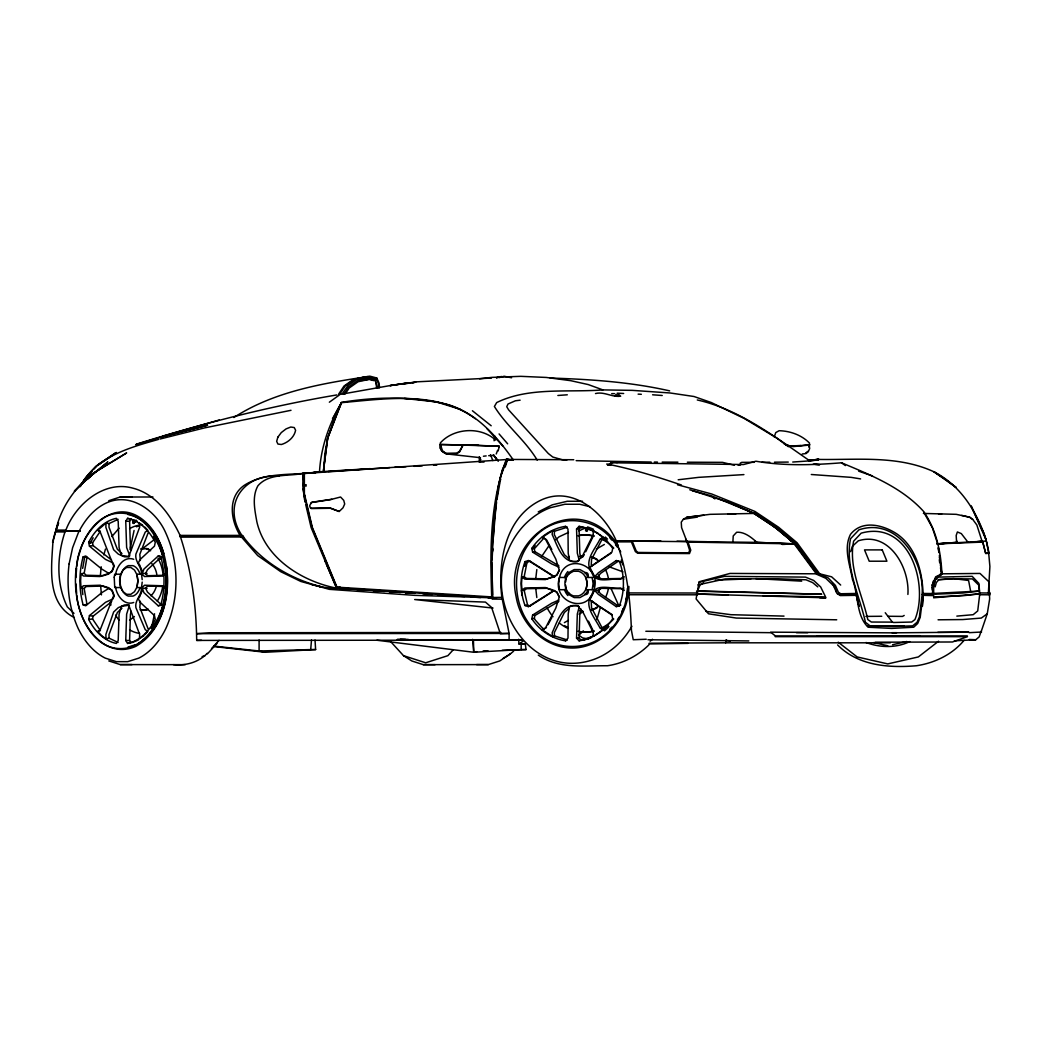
<?xml version="1.0" encoding="UTF-8"?>
<svg xmlns="http://www.w3.org/2000/svg" width="1042" height="1042" viewBox="0 0 1042 1042"><rect width="100%" height="100%" fill="white"/><g stroke="black" fill="none" stroke-linecap="round" stroke-linejoin="round"><path stroke-width="1.5" d="M624.197 576.695L621.748 578.453L601.508 578.844L597.561 577.229L600.544 573.413L618.44 561.091L620.811 562.081L616.239 560.557L598.382 572.8L594.63 576.773L589.759 567.135L611.914 552.143L612.722 548.392C605.115 536.93 592.781 528.398 579.052 526.353L576.552 529.036L577.32 553.211L579.261 560.322L577.841 561.391L572.657 561.391L569.466 560.322L568.203 553.211L567.981 529.036L565.48 526.353C551.752 528.398 539.417 536.93 531.811 548.392L532.618 552.143L551.674 563.917L558.968 567.135M376.917 640.244L473.745 652.266L521.143 649.57L521.195 643.24M118.111 519.307L109.084 523.579L108.98 527.174L117.342 549.225L121.953 553.576M479.724 462.062L479.841 458.115M593.914 635.907L582.947 639.814L581.045 639.97L579.078 638.134L579.808 613.959L580.876 608.906M138.443 639.944L132.542 642.458L130.94 642.536L129.599 640.504L130.432 614.181L131.331 611.407M594.63 590.384L598.382 594.37L616.239 606.613L620.811 605.076L618.44 606.079L600.544 593.758L597.743 590.462L594.63 590.384L593.562 592.156L589.759 600.036L611.914 615.027L612.722 618.779C605.115 630.241 592.781 638.772 579.052 640.804L576.552 638.134L577.32 613.959L579.261 606.835L577.841 605.767L572.657 605.767L569.466 606.835L568.203 613.959L567.981 638.134L565.48 640.804C551.752 638.772 539.417 630.241 531.811 618.779L532.618 615.027L551.674 603.24L558.968 600.036M140.188 595.803L138.312 598.876L140.201 602.328L154.476 615.614L155.271 619.43C149.644 630.462 140.188 640.882 127.58 643.435L125.743 640.504L126.629 614.181L129.403 605.181L121.588 606.301L120.729 608.632L119.088 614.181L118.202 640.504L116.352 643.435C103.744 640.882 94.301 630.462 88.661 619.43L89.456 615.614L105.516 602.328L113.018 598.876M565.48 526.353L567.33 527.2L554.461 531.251L554.318 534.546L564.347 554.67L568.932 558.642M809.087 447.226L809.217 444.66M809.191 444.882L809.66 448.555L808.305 451.707L805.974 453.583L802.236 453.973M496.487 598.004L492.293 597.808L491.629 562.107L493.283 526.405L496.552 502.557M109.084 523.579L106.063 522.98L105.854 527.252L113.643 549.759L118.306 554.11L124.441 556.806L128.687 556.806L139.641 527.252L139.446 522.98L142.741 525.285M491.707 560.557L494.598 516.819M610.912 464.003L611.029 461.762L617.411 462.505M492.202 557.444L492.684 548.118M493.074 540.329L496.787 496.865L498.831 483.735L502.257 469.929L506.868 459.952L509.772 460.108M554.461 531.251L552.39 530.639L552.182 534.546C557.34 545.148 561.99 563.865 577.45 561.547L582.895 555.125L593.276 534.546L593.067 530.639L598.355 533.478M593.067 636.519L593.276 632.624L582.895 612.045L577.45 605.61C561.99 603.292 557.34 622.022 552.182 632.624L552.39 636.519L554.461 635.907L567.33 639.97L565.48 640.804M108.837 573.986L103.223 575.705L86.239 575.249L84.181 573.308L81.016 573.686L80.612 580.876L81.016 588.079L84.181 588.456L86.239 586.503L103.223 586.06L108.837 587.779M988.376 593.041L989.9 566.535L988.65 552.807M52.921 541.931C51.436 568.007 46.46 603.24 74.138 617.489M75.962 577.568L76.587 568.059M142.194 582.1L141.53 587.558L136.919 587.558L137.87 580.876L137.049 574.884L134.509 570.078L130.823 567.46L126.668 567.46L122.982 570.078C118.528 576.408 118.528 585.357 122.982 591.687L126.668 594.305L130.823 594.305L134.509 591.687L137.049 586.88L137.948 580.876L136.919 574.207L141.53 574.207L142.194 579.652M932.069 589.928L932.264 586.985M553.549 576.005L554.761 576.695L547.154 578.844L526.614 578.453L524.178 576.695L521.977 577.008L521.508 583.585L521.977 590.163L524.178 590.462L526.614 588.704L547.154 588.326L552.95 589.928M623.676 587.532L623.481 590.163L620.563 588.014C611.797 589.472 595.451 582.452 591.882 594.604C583.129 605.767 595.242 618.114 600.049 628.105L603.162 629.863L608.202 625.474M84.181 573.308L86.981 557.327L83.126 556.884C78.853 572.475 78.853 589.29 83.126 604.881L85.718 605.78L101.829 592.651L108.967 588.3L112.132 590.254L114.281 595.803L113.435 597.861M627.974 586.711L627.388 594.526L624.809 605.155L620.745 615.184A65.438 57.935 -90 0 1 600.296 638.277C583.585 649.244 561.013 649.244 544.315 638.277A65.438 57.935 90 0 1 523.852 615.184C514.097 595.529 514.097 571.641 523.852 551.986A65.438 57.935 -90 0 1 544.315 528.88C561.013 517.926 583.585 517.926 600.296 528.88A65.438 57.935 90 0 1 620.745 551.986M594.122 586.946L594.122 580.212M446.627 453.96L442.433 450.652L440.362 444.361L440.466 448.255C442.915 455.25 451.173 454.572 457.086 453.583L459.756 451.707L463.039 445.038L478.643 445.338M524.178 576.695L526.692 563.996L527.565 562.081L529.935 561.091L552.351 575.353M214.144 646.144L259.093 650.99L310.685 649.57L311.506 640.075M100.345 576.135L101.165 566.757M140.37 601.286L139.81 607.434L148.159 628.964M628.899 586.425C628.521 615.197 607.512 643.943 577.997 647.694C547.649 651.302 520.909 625.786 516.155 596.897C502.244 535.406 579.352 487.057 618.271 545.565M626.802 594.748L627.427 588.274M932.134 587.844L932.447 584.692M240.025 536.383L240.741 536.461C230.725 520.948 227.078 497.503 244.154 485.39C266.283 471.088 294.547 475.973 319.503 471.739C320.884 447.278 329.168 423.664 341.515 402.655C385.735 398.812 437.015 390.476 475.347 418.702M323.28 471.883L327.696 438.057L334.43 418.637L341.515 402.655L332.502 418.637M535.731 578.883L536.812 569.583M497.373 494.598L498.363 486.653L500.759 479.112M923.121 594.37L920.216 617.32L917.702 623.468L913.678 627.219L891.731 628.417L868.09 627.219C855.834 615.197 858.647 594.748 852.46 579.443C850.051 564.894 843.291 548.574 850.493 534.364C862.463 519.203 883.942 525.129 897.54 534.364C916.361 547.871 922.431 572.358 923.121 594.37L931.157 594.435M323.489 470.268L327.696 438.057L341.359 402.355C377.113 396.624 413.466 395.999 448.789 404.83C477.236 413.713 496.773 436.442 513.354 460.004M496.982 499.378L499.73 483.618M981.212 631.491L987.256 613.79L989.666 598.942L988.858 581.762L980.001 573.439L941.903 573.816C940.939 551.713 936.341 529.87 923.577 511.414C901.747 487.343 870.878 475.1 841.545 462.804C813.047 465.058 784.209 466.087 755.919 461.228L743.545 464.537L613.621 462.804L607.473 464.875M164.428 602.328L166.004 592.755M546.464 627.492L543.885 629.029L542.061 627.571L535.419 620.224L534.338 618.388L534.82 615.562L558.825 601.403M494.064 440.779L494.872 436.181M82.67 568.372L84.584 557.717M118.111 642.458L109.084 638.186L106.063 638.785L101.673 635.711L97.727 631.504L100.397 630.605L92.569 618.987L93.064 616.213L111.559 601.69M496.787 496.865L498.232 489.154M498.818 486.08L500.551 476.832L506.868 459.952M565.611 582.048L566.184 578.987M491.707 555.139L492.931 549.29M129.976 549.512L134.079 530.469M151.819 626.463L154.555 613.777M932.369 585.513L933.345 581.019M931.6 594.669L932.46 593.758L933.085 585.435L935.872 577.867L941.864 574.259L939.363 555.451M76.691 566.483C78.41 534.676 112.406 493.205 144.499 521.104A68.889 46.76 -88.7 0 1 163.516 552.755C172.62 584.223 167.371 625.942 137.114 644.177M592.195 589.707L593.08 583.585L592.195 577.463M134.379 520.401L132.699 522.159L133.35 523.423L136.502 520.805L133.35 523.423M524.66 566.34L525.402 563.188M52.973 541.71L55.786 531.055M319.503 471.739L323.841 471.505L324.765 454.104L327.696 438.057L341.515 402.655M774.232 436.937L775.769 432.586L779.142 430.711C790.331 430.997 801.689 435.087 809.582 443.163M649.14 643.227L725.636 642.81L726.43 639.736M498.128 450.952L499.261 446.601L498.506 446.302L472.169 445.064M115.467 575.106C116.535 566.548 123.946 555.764 133.728 559.28M794.655 544.484L795.841 543.364L818.608 574.181L828.129 577.867L835.41 585.435L838.341 592.195L840.725 593.758L856.237 593.458L856.706 595.334L840.308 595.568L836.96 593.458L833.457 585.669L825.811 578.31L816.654 574.259L794.655 544.484L795.841 543.364L777.514 527.76L754.265 512.312L754.004 513.432L776.707 528.437L794.864 543.742M52.543 542.309L55.265 531.889L64.773 531.967L65.412 530.091L55.708 530.091M103.848 554.904L105.45 549.069M935.156 586.867L936.354 582.582L938.738 579.808L952.635 578.766L972.407 578.909L978.829 585.213L979.363 591.061L962.821 593.015L935.078 594.214M568.411 559.528L569.271 556.506M596.884 619.612L600.335 607.564M56.164 529.18C61.035 507.193 74.633 489.037 90.888 474.058L84.871 481.482M80.104 530.99L65.281 531.055C56.945 555.464 55.89 583.299 67.326 606.887L73.969 613.36M504.588 467.05L506.985 459.509L511.062 460.069M513.12 460.134L506.399 459.288C489.545 503.429 490.04 551.713 491.746 598.264L492.762 598.342L491.772 562.107M463.039 445.038L459.405 451.329L456.904 453.062L446.679 453.283M505.201 466.881L507.701 459.288M850.585 551.7L852.343 546.36L858.308 540.811C889.217 531.094 909.809 567.682 907.895 594.435M56.359 529.258L58.56 522.81L56.333 529.18M496.239 453.96L497.581 450.352M609.896 464.758L611.029 461.762M140.722 594.422L142.324 590.254M148.159 532.801L139.81 554.331L140.37 560.479M111.559 560.062L93.064 545.552L92.569 542.778L100.397 531.159L97.727 530.248L106.063 522.98M932.199 585.057L935.677 576.812L941.903 573.816M529.935 561.091L528.294 560.557L525.038 561.625C519.828 575.588 519.828 591.569 525.038 605.532L528.294 606.613L529.935 606.079L552.351 591.804M619.495 605.532C624.705 591.569 624.705 575.588 619.495 561.625M113.018 562.875L105.516 559.424L89.456 546.151L88.661 542.335C94.301 531.29 103.744 520.883 116.352 518.33L118.202 521.247L119.088 547.584L120.729 553.133L121.588 555.451L129.351 556.584L129.729 555.451L126.629 547.584L125.743 521.247L127.58 518.33C140.188 520.883 149.644 531.29 155.271 542.335L154.476 546.151L140.201 559.424L138.312 562.875L140.188 565.949M585.695 551.791L593.354 535.979M981.16 631.27L979.154 636.896L975.768 639.736L954.368 640.817M559.515 569.961L556.949 575.015L554.097 576.773L528.294 560.557M90.159 543.325L93.155 537.776M547.988 624.692L551.791 617.659M484.035 462.062L479.346 462.062L480.844 459.379M82.409 483.735L84.662 479.737M82.513 483.358L85.561 477.952L96.124 466.035L115.636 452.827M81.185 485.09C96.111 456.722 129.846 447.513 158.475 439.411M80.325 486.653L84.832 478.786L81.172 484.725M989.783 593.015L979.076 592.937L979.532 594.735L989.9 594.813L989.822 592.937M558.825 565.754L534.82 551.609L534.338 548.769L543.885 538.141L546.464 539.665L551.791 549.499M131.331 550.358L130.432 547.584L129.599 521.247L130.94 519.229L136.971 521.195M338.637 394.11L344.042 386.009L353.459 379.405L366.419 376.631M339.939 393.876L345.332 385.853L354.697 379.249L367.722 376.475M345.241 393.889L349.265 387.95L358.122 381.724L370.405 379.106L375.55 380.46L377.517 388.236M541.593 556.558L549.186 545.396M343.795 394.332L348.953 386.829L358.083 380.382L370.665 377.673L376.527 379.184L378.337 383.156L378.936 387.924M582.478 557.314L584.302 554.67M342.388 393.576L347.885 385.631L357.25 379.027L370.21 376.253L376.748 377.986L378.936 382.779L379.562 387.611M968.005 542.087L936.888 543.885L956.608 542.387L957.337 541.332M565.598 577.385L569.127 572.41L574.207 569.583L579.925 569.583L585.005 572.41L588.535 577.385M588.535 589.772L585.005 594.748L579.925 597.587L574.207 597.587L569.127 594.748L565.598 589.772M689.765 489.766L728.931 502.413L754.174 513.432L770.663 523.931L795.085 543.885L688.007 542.087L690.768 550.189L689.478 553.562L637.73 553.263L635.386 551.609L631.374 541.866L616.317 541.866L615.913 540.967L733.034 542.087M533.27 547.988L535.093 545.448M589.16 528.502L586.294 531.094L585.604 530.261L587.349 528.086M795.762 544.706L776.837 528.659L754.174 513.432L710.071 514.331L686.808 517.262L683.422 519.216L681.26 522.133L681.585 527.617L686.938 541.632L685.584 538.883M347.194 389.187L349.018 386.751M586.294 531.094L588.326 528.424M585.604 530.261L586.959 528.528M986.11 541.032L977.018 541.71L982.346 541.332M310.763 503.69L311.897 502.257L331.812 499.261M151.259 628.613C171.018 603.136 171.461 562.94 153.539 536.33M964.071 640.335C952.258 654.571 934.544 663.051 916.426 665.747C888.748 668.065 858.256 665.851 837.599 644.933M90.003 474.162L92.035 471.792M111.833 536.565L119.114 528.177M85.405 478.408L91.774 471.297M93.897 468.926L96.02 466.555M164.428 586.503L147.99 586.06L145.515 587.779L146.714 588.378L146.049 589.134L147.456 592.051L161.823 605.181M173.506 664.666C185.619 665.89 198.735 662.334 207.228 653.308M211.539 648.593L219.08 640.348M207.436 653.855L216.97 643.435M453.257 649.765L447.878 655.665L425.67 662.79L403.514 655.665L390.594 641.52M144.825 634.656L147.782 631.504L145.229 629.628L135.903 607.655C134.587 600.218 141.647 595.269 141.478 588.235L144.525 585.226L162.096 585.76L164.493 588.079M133.936 523.423L133.467 522.68L136.098 520.049M578.818 635.294L583.338 630.853M81.016 588.079L83.412 585.76L99.967 585.226L108.394 588.235L111.611 590.176L112.888 592.95L113.708 595.659L100.266 629.628L97.727 631.504M164.493 573.686L162.096 576.005L144.525 576.526L141.478 573.53C141.647 566.496 134.587 561.547 135.903 554.11L145.229 532.123L147.782 530.248L144.825 527.109M339.21 511.479L343 507.806L344.694 503.989L343.743 500.381L340.578 497.008L330.392 499.639L311.258 502.557L309.617 505.865L310.685 508.262L329.428 507.884L339.21 511.479L330.861 508.262L311.324 508.561L310.516 507.741M121.953 608.176L117.342 612.527L108.98 634.578L109.084 638.186M576.552 529.036L582.947 527.356L593.914 531.251M81.237 484.83L74.347 491.16L84.793 480.805L107.886 461.906L93.051 474.292M160.624 556.376L158.215 555.985L143.9 569.101L142.35 573.452L146.714 573.387L146.049 572.631L147.456 569.7L161.823 556.584M568.932 608.528L564.347 612.501L554.318 632.624L554.461 635.907M555.777 539.678L559.072 536.812L568.489 532.41M84.389 481.521L81.914 483.579L95.03 472.182L126.538 452.983L95.03 472.182L86.994 479.567L90.576 476.363M650.13 641.221L652.526 639.254M648.879 644.933C637.548 655.965 623.194 663.467 607.499 665.747C584.132 665.564 558.72 669.29 538.297 655.118M593.432 564.959L610.964 553.289M940.483 574.116L940.639 573.361M521.977 577.008L524.894 579.144L545.396 579.599L556.688 575.093L559.267 570.039L555.829 559.098L545.409 539.053L542.296 537.294L552.39 530.639M603.162 629.863L594.383 635.815M805.661 453.062L807.85 451.329M938.568 641.221L918.354 656.942L887.745 663.91L857.162 656.942L838.211 642.198M154.776 539.196L142.78 548.405A30.856 20.527 90 0 1 150.634 550.749M129.573 620.25L134.379 616.564M521.977 590.163L524.894 588.014L545.396 587.558L556.688 592.077L559.267 597.118L555.829 608.059L545.409 628.105L542.296 629.863L552.39 636.519M987.256 613.79L981.33 618.062L962.743 619.56L938.074 619.795M937.631 543.364L937.904 544.484L932.408 527.76L923.824 512.312M143.835 635.711L139.446 638.785L139.641 634.513L128.687 604.959L124.441 604.959L118.306 607.655L113.643 612.006L105.854 634.513L106.063 638.785M97.948 465.136L116.157 452.827M98.169 464.68L116.417 452.462M522.98 641.247L518.942 643.943L518.642 639.28M510.502 653.79L499.821 660.915L488.346 664.588L423.312 664.666L411.837 660.98L403.514 655.665M941.864 574.259L935.794 578.31L933.241 585.669L932.486 595.568L923.459 595.334L923.433 593.458L931.795 593.536M233.89 417.503C274.046 391.492 322.668 383.261 369.207 376.409M528.294 606.613L554.097 590.384L556.949 592.156L559.515 597.196M703.624 582.817L699.95 585.135L697.632 590.918L821.734 594.214L696.538 591.192M606.314 539.587L604.477 538.141L601.911 539.665L591.556 559.333L591.257 564.92L592.325 565.988L589.759 567.135M596.363 549.056L604.36 544.458M564.386 622.634L568.385 620.329M579.039 614.194L583.038 611.888M904.196 615.444L902.515 616.408L888.136 616.265M604.477 538.141L603.162 537.294L600.049 539.053C595.242 549.056 583.129 561.404 591.882 572.566C595.451 584.705 611.797 577.698 620.563 579.144L623.481 577.008L623.676 579.639M542.296 629.863L543.885 629.029M538.232 511.896L552.26 504.862L567.226 501.267L582.569 501.267M146.714 573.387L145.515 573.986L147.99 575.705L164.428 575.249M579.052 640.804L581.045 639.97M909.718 641.585C896.133 648.215 879.995 647.785 866.032 642.484M340.226 587.05L335.25 587.909C300.995 580.785 264.942 557.796 256.84 521.69C254.769 510.02 251.851 496.656 257.934 485.754C268.81 473.25 287.501 476.337 302.154 473.602L302.753 473.537M329.35 402.199L338.95 395.309M83.126 556.884L85.718 555.985L101.829 569.101L108.967 573.452L112.132 571.511L114.281 565.949L113.435 563.904M146.714 588.378L142.35 588.3L143.9 592.651L158.215 605.78L160.82 604.881C165.079 589.29 165.079 572.475 160.82 556.884L158.215 555.985M412.684 383.026L415.745 382.023M108.772 500.707L120.195 497.021L152.953 496.995M202.122 656.603L205.079 655.665M127.984 647.108L135.59 644.672M136.515 444.126C202.226 423.599 268.979 406.328 336.905 394.931M135.629 444.66L161.002 437.002L207.658 425.162L161.731 436.937M583.572 640.101L591.048 637.86M162.76 436.181L219.354 419.978M683.422 519.216L697.502 517.079M496.461 377.66L500.264 376.631M496.487 377.855L501.567 376.475M499.092 377.634L504.159 376.253L511.583 377.79M127.58 643.435L130.94 642.536M892.382 622.113L871.372 622.035L867.804 619.56C862.164 594.135 848.292 567.682 853.619 541.189L861.161 533.165C909.041 519.606 929.282 584.132 914.954 619.56L911.698 622.035L893.619 622.491L892.382 622.113L885.244 612.735M159.999 439.021L204.349 427.936L291.005 410.301M532.618 552.143L534.82 551.609M616.239 606.613L618.44 606.079M699.156 582.296L724.451 576.356L805.466 577.112L813.724 580.485L820.653 586.933L825.564 596.91L762.965 595.711M892.564 644.711L906.814 641.494M697.893 584.888L725.336 578.909L778.035 578.766L806.013 579.808L812.591 582.582L817.775 586.867M133.728 602.484C123.946 606.001 116.535 595.216 115.467 586.659M472.638 639.345L473.745 652.266L476.858 651.628M525.038 605.532L527.565 605.076L529.935 606.079M373.857 380.76L375.55 380.46M808.787 460.916L818.465 459.952M738.127 465.305L740.484 464.901L740.302 463.104L741.8 462.361L754.187 462.309M339.405 394.553L390.659 385.475L408.751 382.779L389.995 385.631L417.217 381.802L491.407 378.051M89.456 546.151L93.064 545.552M158.215 605.78L160.624 605.376M403.632 384.055L414.599 382.258M361.743 380.434L370.822 379.001M375.797 378.129L376.748 377.986M531.811 618.779L534.338 618.388M306.257 484.791L303.118 485.233L305.358 502.335L303.287 489.362L303.509 473.758L303.118 485.233L306.179 486.08M686.808 517.262L703.871 515.243M808.918 460.382L818.83 459.288L808.605 460.564M520.114 400.193L515.386 400.779L508.014 404.009L506.738 406.706L508.613 409.858L548.3 453.504L552.781 457.034L562.211 459.73L566.861 460.043M557.874 395.478L567.291 394.801M809.452 460.838L817.801 459.809M483.423 456.24L486.158 455.914M800.881 445.481L789.94 446.08L784.209 443.918M678.186 479.776L698.661 477.353L743.91 474.605M83.126 604.881L86.981 604.438L84.181 588.456M88.661 619.43L92.569 618.987M554.097 576.773L554.761 576.695M688.046 643.383L649.088 643.943M979.363 591.061L934.492 593.406M479.541 378.78L492.019 377.373L520.805 376.331L546.269 377.451L570.755 380.682L588.274 384.576L602.888 389.903L632.247 390.359L670.149 392.977L694.011 396.507L711.386 402.577L744.262 418.48L776.72 438.057L788.39 446.705M809.465 460.473L818.244 459.509L808.631 460.199M313.134 472.521L317.732 472.091M809.803 445.038L793.144 446.601L785.616 444.882M800.308 445.702L809.764 444.426M836.713 619.795L736.277 618.062L708.495 613.79L696.108 598.942L699.104 581.762L730.012 573.439L819.702 573.816L831.62 576.812L840.686 585.057M956.83 616.109L973.189 614.689L977.722 610.938L979.767 593.836L978.894 583.416L972.199 576.356L938.074 577.112L935.013 580.485L933.671 586.933L933.645 596.91L963.121 595.711L979.767 593.836L933.619 597.808M312.73 472.781L315.752 472.521M317.419 472.26L303.196 473.302M956.699 542.387L937.097 543.885L982.788 542.087L985.719 553.562L989.066 553.263L986.644 541.866M303.027 479.58L302.975 473.302L303.964 473.237M328.139 471.544L389.773 467.611M506.985 459.509L303.873 473.537L303.912 481.287M796.752 446.08L790.24 446.158M488.711 455.68L494.26 455.458M938.126 579.612L953.664 578.61L968.591 580.485L970.571 590.918M323.841 471.505L370.314 468.653M841.337 594.591L855.951 594.435M394.644 467.35L405.989 466.738M414.104 466.308L422.205 465.865M433.563 465.253L436.806 465.084M213.701 646.535L265.319 652.266L315.622 649.57L315.023 640.075M969.151 632.689L981.564 632.012M841.558 594.591L844.71 594.435M595.503 393.55C604.178 391.31 612.084 397.458 620.654 396.207L617.216 393.199L623.65 393.498M782.282 544.458L785.486 544.315M727.85 514.227L735.834 513.888M414.677 592.859L328.1 587.844L319.542 586.62M816.654 574.259L818.608 574.181M715.372 580.173L750.917 578.805M646.248 639.241L633.249 639.736L631.452 630.514C630.267 600.179 627.232 569.362 616.03 540.889L660.902 541.058M904.326 625.864L868.077 626.06M483.136 650.898L487.917 650.742M502.218 650.299L526.067 649.57L525.181 643.24M272.652 476.194L279.126 476.012C242.89 473.602 220.969 505.709 242.747 536.617M900.926 626.021L867.595 626.177M594.63 576.773L597.743 576.695M311.936 584.705L322.668 587.089C291.473 579.534 262.206 562.276 242.942 536.304L180.266 536.239C191.259 569.779 196.313 605.168 196.678 640.413L201.51 640.309M440.857 444.66L462.661 444.882M602.888 389.903C567.916 392.665 528.919 386.751 496.682 402.577L494.403 406.484C506.282 425.787 525.389 440.349 537.203 460.121M937.826 632.338L968.682 632.168L890.78 632.846L770.676 632.168L775.443 635.985L967.406 635.985M865.889 616.408L881.753 616.265M919.982 635.685L816.759 635.985M507.988 459.431L573.738 459.73M818.452 459.431C857.006 460.069 897.904 455.093 933.971 471.805C960.854 485.52 977.109 512.091 986.136 540.056L983.869 533.23L971.144 505.93L986.136 540.056M788.26 462.075L774.466 462.192M792.741 462.036L809.803 460.864C775.053 436.911 739.195 409.311 697.293 399.972M241.275 536.917L180.396 537.138L179.641 535.406L240.324 535.406L242.656 535.562L243.594 537.06L241.275 536.917L240.324 535.406M761.949 462.27L769.764 462.218M782.177 543.976L785.408 543.963M956.022 632.247L968.682 632.168M196.678 640.413L521.834 640.101M891.952 632.702L896.667 632.689M875.111 642.211L952.453 641.989L967.471 636.662L775.17 636.662M500.85 632.416L210.432 632.768L196.678 633.666L509.108 633.445L509.108 640.192M611.719 393.655L614.493 393.655M614.676 395.83L618.258 395.83L615.744 394.384M440.362 444.361L499.3 446.237L498.18 446.08M120.195 497.021L131.982 497.021M125.743 521.247L129.599 521.247M55.812 530.99L62.572 531.055M80.143 531.055L65.516 531.055C74.946 504.94 103.614 479.867 132.881 488.164C156.43 494.168 170.667 515.556 180.5 536.239L222.376 536.239M566.483 577.463L559.515 577.463L558.629 583.585L559.515 589.707L566.483 589.707M593.51 577.463L586.021 577.463L587.167 583.585L586.021 589.707L593.51 589.707M491.433 598.264L488.242 598.056M576.552 638.134L579.078 638.134M397.223 639.736L522.25 639.736M970.102 639.736L975.768 639.736L969.334 639.488M125.743 640.504L129.599 640.504M647.942 639.736L748.82 640.934M725.636 642.81L890.337 642.81M310.685 649.57L315.622 649.57M521.143 649.57L526.067 649.57M108.772 660.915L120.247 664.588L132.021 664.588M423.312 664.666L435.087 664.666M476.559 664.588L488.346 664.588M120.247 664.588L185.281 664.666M807.706 632.715L796.44 632.676M651.159 462.049L576.187 460.655M654.311 462.062L657.463 462.075M662.191 462.101L677.912 462.166M687.342 462.218L722.536 462.361L734.349 465.214M56.112 530.99L65.281 531.055M645.832 631.27L770.911 632.689M677 541.228L706.906 541.71M819.728 597.743L825.993 597.808L696.642 594.031M757.013 542.387L732.878 542.087L733.229 535.94L736.655 532.267C744.392 531.641 751.477 537.425 756.909 542.387L795.085 543.885L790.383 540.511M982.163 541.632L976.849 524.986L972.603 519.216L969.828 517.262L956.243 514.331L923.407 513.432M400.297 639.254L408.321 639.436M397.497 639.254L405.533 639.436M784.014 616.109L730.937 614.689L705.89 611.354M696.564 594.018L728.15 594.891M550.215 378.051C590.293 379.288 630.449 381.958 669.654 390.88M638.121 394.137L641.338 394.293M652.592 394.788L662.217 395.491M795.085 543.885L756.909 542.387L755.072 541.332M302.975 473.302L304.368 473.381L304.381 493.713L312.353 527.46L336.983 587.167L491.824 596.91L491.837 597.808M755.763 578.61L801.689 581.162M607.603 464.771L610.807 464.953M339.9 588.535L351.063 589.251M357.458 589.655L367.031 590.267M373.414 590.671L384.576 591.387M389.369 591.687L400.532 592.403M405.325 592.703L414.898 593.315L405.247 592.69M938.555 513.888L941.655 514.084M340.877 588.496L352.144 589.225M356.976 589.551L368.23 590.28M373.062 590.593L384.329 591.322M389.148 591.635L400.415 592.377M422.922 593.823L432.443 594.448M437.366 594.761L448.386 595.477M454.755 595.894L464.641 596.506M471.062 596.923L480.688 597.548M811.301 474.501L851.093 477.353L860.601 478.903M813.255 464.12L819.312 464.602M480.479 457.698L446.276 453.882L441.756 451.03L440.232 448.255L440.336 442.928C453.544 428.002 480.623 426.165 495.601 440.076M404.465 398.461L436.442 401.899L460.33 409.402M814.844 464.341L819.494 464.849M493.035 608.072L414.69 599.541L485.468 602.094L491.616 607.486L500.355 633.744L509.108 633.445L502.075 598.264M725.558 640.387L730.39 640.934M88.661 542.335L92.569 542.778M498.128 446.458L499.261 446.601M531.811 548.392L534.338 548.769M506.399 459.288L511.778 460.134M89.456 615.614L93.064 616.213M588.6 638.993L582.53 637.899L578.675 635.073M525.038 561.625L527.565 562.081M606.757 464.003C632.155 468.939 656.955 476.715 681.429 485.012M265.319 652.266L259.093 650.99L259.093 639.996M873.6 642.562L887.823 645.779M961.74 515.386L969.828 517.262M589.798 506.659L579.704 504.25L564.894 504.25L550.476 507.688A80.143 70.96 -90 0 0 507.793 551.062C483.449 605.05 531.733 681.702 594.135 659.326A80.143 70.96 -90 0 0 631.908 626.203M616.239 560.557L618.44 561.091M532.618 615.027L534.82 615.562M370.001 379.744L372.567 380.421M127.58 518.33L130.94 519.229M677.521 484.764L711.764 494.012L754.903 511.414L778.674 527.304L797.078 542.765L819.702 573.816M692.578 490.769L711.321 495.81L754.174 513.432L728.931 502.413M127.984 514.501C146.857 518.395 158.671 536.226 163.802 553.654M858.673 471.166L872.401 475.933M609.257 566.835L622.973 571.863M579.052 526.353L581.045 527.2M589.759 600.036L592.325 601.182L591.257 602.25L591.556 607.838L601.911 627.492L604.477 629.029M158.671 558.121L161.432 559.463M837.859 593.614L839.982 594.669L838.146 593.458M586.06 529.87L587.206 531.094M970.428 518.082L972.603 519.216M542.296 537.294L543.885 538.141M597.991 605.467L592.455 601.403M600.583 607.147L612.266 614.715M132.699 522.159L133.467 522.68M472.417 410.756L491.186 425.761M841.545 462.804L845.401 465.592M624.197 590.462L621.748 588.704L601.508 588.326L597.743 590.462M97.727 530.248L100.266 532.123L113.708 566.106L112.888 568.802L111.611 571.576L108.394 573.53L99.967 576.526L83.412 576.005L81.016 573.686M712.52 497.086L714.929 498.884M599.554 534.429L603.162 537.294M487.005 428.679L503.065 446.302M240.715 536.161L257.7 555.581L280.754 571.706L300.851 581.462L329.35 589.342L414.299 595.334L492.293 597.808L336.345 587.844L326.498 564.308M499.079 433.928L507.662 443.827M796.049 545.083L806.664 558.212L816.029 572.097M493.713 455.38L498.193 460.942M609.752 537.607L611.667 539.99M615.496 544.771L617.398 547.167M493.361 454.703L498.128 460.838M494.872 457.151L496.682 459.613M796.049 545.2L817.254 574.038M616.304 540.967C604.438 513.12 573.204 485.455 541.527 499.86C505.5 516.637 497.49 561.508 501.853 597.366L502.296 598.186M832.35 583.116L835.306 588.456M806.664 558.212L816.368 572.644M833.418 584.288L835.254 587.844M588.483 621.123L593.354 631.178M527.565 605.076L524.178 590.462M610.703 587.779L618.987 606.105M324.922 560.987L336.501 587.388L336.097 586.412M325.273 561.364L311.115 527.539L305.684 504.471M337.009 587.988L312.04 527.539L303.964 493.713L303.925 484.4M632.181 541.032L636.193 550.931L638.017 552.442L688.645 552.963L689.635 550.332L686.756 541.332M490.508 454.703L492.827 460.59M140.722 567.343L142.324 571.511M835.684 589.29L836.531 592.195M304.59 499.86L303.105 488.998M580.876 558.265L579.808 553.211L579.078 529.036M76.743 595.125C78.853 623.246 103.887 660.511 135.825 646.353C162.969 630.723 170.028 595.438 166.512 566.483M986.331 541.032L988.584 552.442L985.55 552.963L982.554 541.332L967.862 542.087L961.323 533.608L957.39 531.967L956.178 535.484L956.608 542.387M565.611 585.109L566.184 588.17M165.483 565.819L166.004 569.01M939.298 559.749L939.689 562.758M940.496 567.695L940.978 570.86M938.321 547.623L938.946 552.325M376.006 383.104L376.644 387.937M938.243 547.988L938.855 552.612M939.467 557.236L940.066 561.859M940.483 564.933L941.694 574.181M535.731 588.196L536.812 597.509M82.018 586.854L82.839 594.643M100.618 585.513L101.439 594.891M75.975 583.937L76.639 593.536M473.446 639.983L473.745 652.266M492.176 576.161L492.475 594.904M479.333 456.735L479.346 462.062M513.641 651.159A82.383 54.809 -90 0 1 503.312 658.127M594.044 631.244A48.557 42.996 90 0 1 578.036 631.244M568.294 627.766A48.557 42.996 90 0 1 564.556 625.591M578.036 535.835A48.557 42.996 90 0 1 584.445 535.015M586.047 534.989A48.557 42.996 90 0 1 594.044 535.835M602.497 538.688A48.557 42.996 90 0 1 607.538 541.488M607.538 625.591A48.557 42.996 90 0 1 602.497 628.404M567.877 595.568A17.011 15.057 90 0 1 564.373 589.355M564.373 577.724A17.011 15.057 90 0 1 567.877 571.511M582.791 611.055A27.574 24.422 90 0 1 579.599 610.586M579.599 556.493A27.574 24.422 90 0 1 582.791 556.024M590.697 556.91A27.574 24.422 90 0 1 598.72 561.234M605.519 569.753A27.574 24.422 90 0 1 608.489 579.222M608.489 587.857A27.574 24.422 90 0 1 605.519 597.327M598.72 605.858A27.574 24.422 90 0 1 590.697 610.182M587.089 589.707A2.566 2.279 -90 0 1 587.922 593.224A2.566 2.279 -90 0 1 584.822 594.161M591.7 556.91A27.574 24.422 90 0 1 597.587 559.658M597.587 607.421A27.574 24.422 90 0 1 591.7 610.182M593.953 630.879A48.557 42.996 90 0 1 579.56 631.791M567.929 628.404A48.557 42.996 90 0 1 559.346 623.012M553.002 616.747A48.557 42.996 90 0 1 547.141 607.825M579.56 535.288A48.557 42.996 90 0 1 593.953 536.213M600.83 538.688A48.557 42.996 90 0 1 613.764 548.118M613.764 618.974A48.557 42.996 90 0 1 600.83 628.404M598.421 575.041A17.011 15.057 90 0 1 599.918 579.144M599.918 587.948A17.011 15.057 90 0 1 598.421 592.051M569.127 573.868A2.566 2.279 -90 0 1 569.492 573.334M569.492 593.758A2.566 2.279 -90 0 1 569.127 593.224M584.822 572.918A2.566 2.279 -90 0 1 587.922 573.868A2.566 2.279 -90 0 1 587.089 577.372M579.013 530.938A58.313 51.631 -90 0 1 586.229 527.812M587.558 526.939A58.964 52.204 -90 0 1 593.523 529.31M605.272 537.047A58.964 52.204 -90 0 1 607.525 539.144M621.188 560.179A58.964 52.204 -90 0 1 622.79 564.855M608.958 626.594A58.977 52.217 -90 0 1 604.425 630.879M522.081 595.216A58.977 52.217 -90 0 1 521.391 590.267M626.646 596.363A61.569 55.2 88.2 0 1 625.995 599.489M623.168 608.593A61.569 55.2 88.2 0 1 621.931 611.524M619.039 617.177A61.569 55.2 88.2 0 1 617.411 619.847M611.797 627.193A61.569 55.2 88.2 0 1 609.713 629.407M136.424 526.783A54.34 36.144 90 0 1 139.498 525.754M151.845 563.67A19.03 12.66 90 0 1 156.808 574.337M156.482 585.773A19.03 12.66 90 0 1 150.908 595.75M147.261 609.857A30.856 20.527 90 0 1 140.566 609.531M140.566 549.004A30.856 20.527 90 0 1 144.577 548.405M145.919 548.47A30.856 20.527 90 0 1 148.589 549.004M148.094 609.075A30.856 20.527 90 0 1 140.097 609.857M158.032 558.603A30.856 20.527 90 0 1 163.19 576.044M162.604 587.245A30.856 20.527 90 0 1 157.29 601.091M139.641 633.393A54.34 36.144 90 0 1 129.573 629.85M118.944 620.107A54.34 36.144 90 0 1 115.61 615.106M110.96 605.063A54.34 36.144 90 0 1 110.022 602.237M129.573 528.685A54.34 36.144 90 0 1 139.641 525.129M141.764 549.004A30.856 20.527 90 0 1 144.447 548.47M140.058 574.129A15.487 10.303 -90 0 0 132.972 565.65L128.322 565.65A15.487 10.303 -90 0 0 121.237 574.129M121.237 587.636A15.487 10.303 -90 0 0 128.322 596.102L132.972 596.102A15.487 10.303 -90 0 0 140.058 587.636M923.108 595.334L922.326 606.366L923.108 595.334M492.228 597.509L492.189 599.085L501.905 599.163L501.632 597.366L492.228 597.509M76.04 569.101C74.399 584.523 76.053 600.283 81.432 614.858A66.089 43.959 -90 0 0 97.987 639.762C110.4 651.537 130.849 651.55 143.249 639.762A66.089 43.959 -90 0 0 159.817 614.858C167.814 593.132 167.814 568.632 159.817 546.907A66.089 43.959 90 0 0 143.249 522.003C130.849 510.215 110.4 510.215 97.987 522.003A66.089 43.959 90 0 0 81.432 546.907L78.085 557.626L76.04 569.101M114.229 577.203L114.724 587.558L120.794 587.558L119.843 580.876L120.794 574.207L114.724 574.207L114.229 577.203M69.111 563.93C66.336 585.812 69.019 608.437 78.241 628.587A82.383 54.809 -90 0 0 105.281 658.127L116.352 661.657L127.684 661.657L138.768 658.14A82.383 54.809 90 0 0 165.808 628.587C179.38 598.642 179.393 562.967 165.808 533.035C156.131 510.502 129.794 491.225 105.281 503.481A82.383 54.809 -90 0 0 78.228 533.022L72.601 547.727L69.111 563.93M697.684 593.015L697.463 594.813L628.626 594.735L628.404 592.937L697.684 593.015M922.144 594.435L919.383 616.942L917.051 622.269L912.662 625.864L892.186 626.542L870.096 625.864L865.42 622.269C859.494 595.099 844.775 566.926 850.546 538.714L859.012 529.792C897.279 517.145 924.423 560.687 922.144 594.435M559.254 578.297C551.934 602.484 588.548 615.34 594.24 588.86C601.56 564.673 564.946 551.817 559.254 578.297M565.884 578.076C563.227 584.901 566.171 593.575 573.478 595.894L578.518 595.894C589.785 592.585 589.785 574.585 578.518 571.263L573.478 571.263L569.01 573.712L565.884 578.076M277.862 437.158L276.664 441.352L277.914 444.061L281.392 444.504C288.048 442.524 294.235 437.288 295.602 430.255L294.261 427.559L290.77 427.025L286.068 428.9L281.275 432.586L277.862 437.158M525.455 643.904L518.942 643.943L525.455 643.943M882.222 549.889L864.521 549.889L869.21 561.208L886.911 561.208L882.222 549.889M944.716 478.929L933.971 471.805L956.035 487.33L944.716 478.929M859.038 606.366L856.355 595.334L859.038 606.366"/></g></svg>
